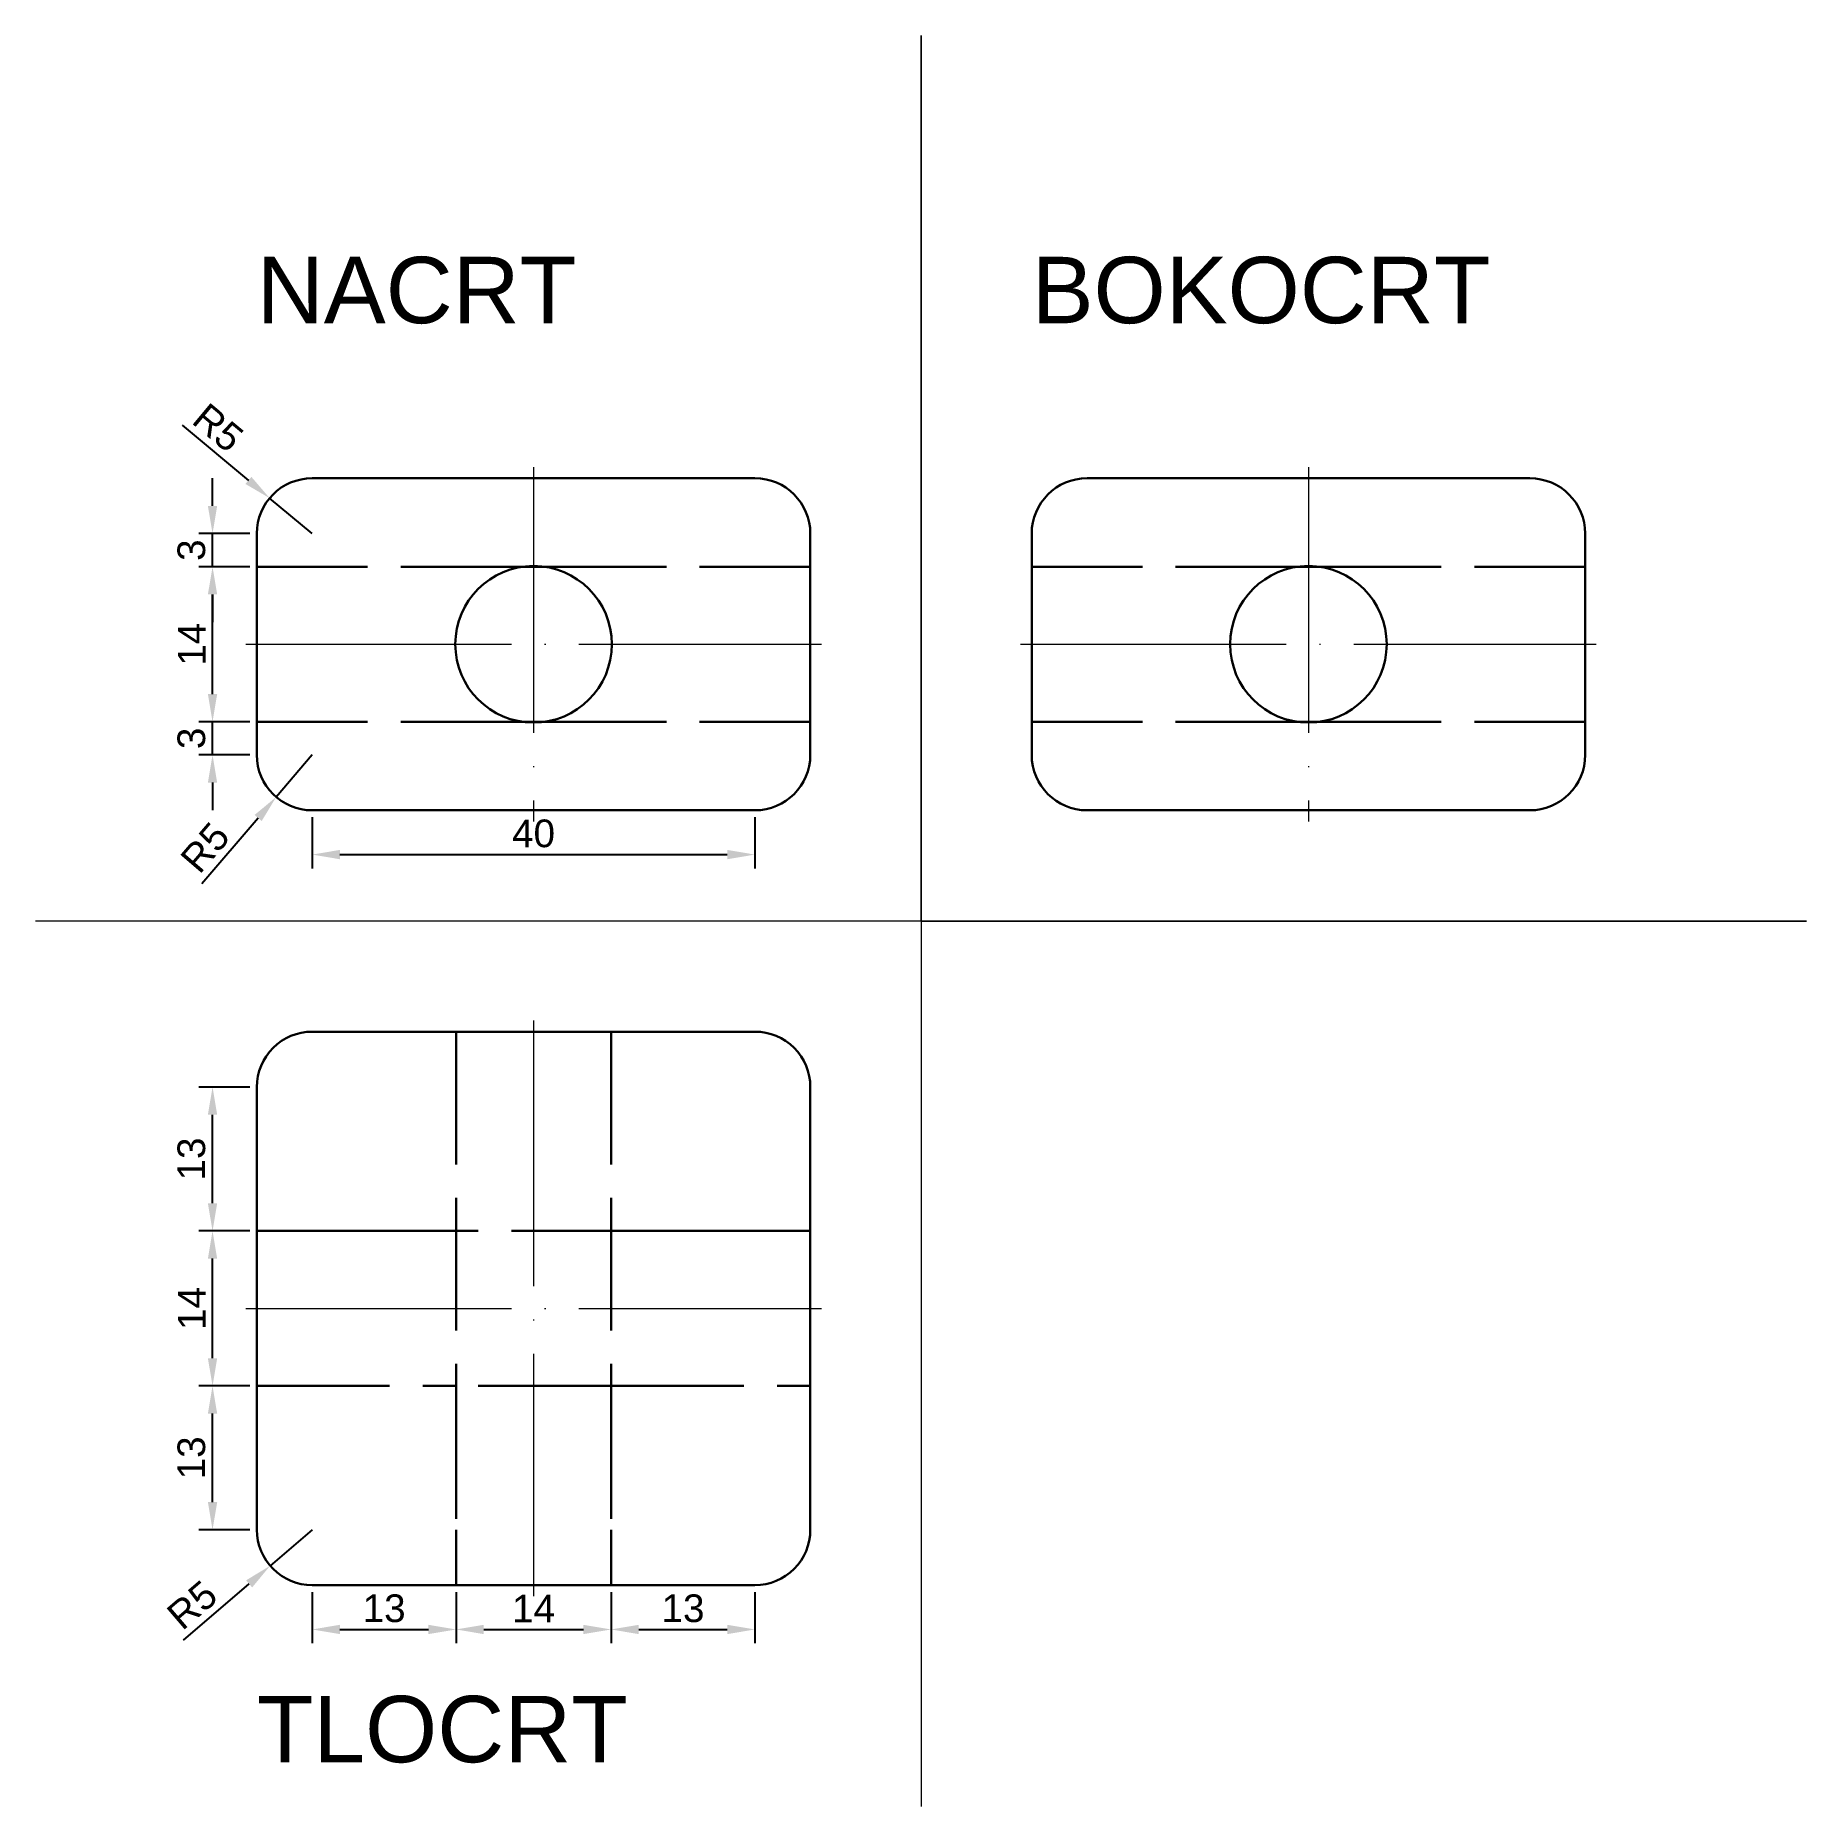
# Model space of a CAD drawing. Header units: millimetres. Extents: x 2150 to 2310, y 1170 to 1330.
import ezdxf

# ---------------------------------------------------------------- set-up
doc = ezdxf.new("R2010")
doc.units = ezdxf.units.MM
doc.linetypes.add('ACAD_ISO02W100', pattern=[15, 12, -3])
doc.linetypes.add('ACAD_ISO04W100', pattern=[30, 24, -3, 0, -3])
for name, color, linetype, lineweight in [('kote', 250, 'Continuous', 15), ('nevidljive', 250, 'ACAD_ISO02W100', 30), ('pomocne', 3, 'Continuous', 15), ('simetrale', 1, 'ACAD_ISO04W100', 15), ('vidljive', 250, 'Continuous', 30)]:
    doc.layers.add(name, color=color, linetype=linetype, lineweight=lineweight)
doc.styles.get("Standard").update_dxf_attribs({"font": 'arial.ttf'})
doc.dimstyles.new('ISO-25', dxfattribs={"dimtxt": 2.5, "dimasz": 2.5, "dimexe": 1.25, "dimexo": 0.625, "dimtad": 1, "dimtxsty": 'Standard', "dimcen": 2.5, "dimadec": 0, "dimazin": 0, "dimtfac": 1, "dimtmove": 0, "dimatfit": 3, "dimfxl": 1, "dimarcsym": 0})

# ---------------------------------------------------------------- blocks, each defined once
blk = doc.blocks.new('*D1')
at = {"layer": 'Defpoints', "color": 0, "transparency": 16777216}
for p in [(2175, 1260), (2215, 1260), (2215, 1256)]:
    blk.add_point(p, dxfattribs=at)
at = {"layer": 'kote', "color": 0, "lineweight": -2, "transparency": 16777216}
for p, q in [((2175, 1259.38), (2175, 1254.75)), ((2215, 1259.38), (2215, 1254.75)), ((2177.5, 1256), (2212.5, 1256))]:
    blk.add_line(p, q, dxfattribs=at)
at = {"layer": 'kote', "color": 0, "transparency": 16777216}
for points in [[(2177.5, 1256.42), (2177.5, 1255.58), (2175, 1256)], [(2212.5, 1256.42), (2212.5, 1255.58), (2215, 1256)]]:
    blk.add_solid(points, dxfattribs=at)
at = {"layer": 'kote', "color": 0, "transparency": 16777216, "insert": (2195, 1257.9), "char_height": 2.5, "attachment_point": 5}
blk.add_mtext('40', dxfattribs=at)
blk = doc.blocks.new('*D3')
at = {"layer": 'Defpoints', "color": 0, "transparency": 16777216}
for p in [(2166, 1268), (2170, 1268), (2170, 1265)]:
    blk.add_point(p, dxfattribs=at)
at = {"layer": 'kote', "color": 0, "lineweight": -2, "transparency": 16777216}
for p, q in [((2166, 1270.5), (2166, 1273)), ((2169.38, 1268), (2164.75, 1268)), ((2166, 1265), (2166, 1268)), ((2169.38, 1265), (2164.75, 1265)), ((2166, 1262.5), (2166, 1260))]:
    blk.add_line(p, q, dxfattribs=at)
at = {"layer": 'kote', "color": 0, "transparency": 16777216}
for points in [[(2165.58, 1270.5), (2166.42, 1270.5), (2166, 1268)], [(2165.58, 1262.5), (2166.42, 1262.5), (2166, 1265)]]:
    blk.add_solid(points, dxfattribs=at)
at = {"layer": 'kote', "color": 0, "transparency": 16777216, "insert": (2164.1, 1266.5), "char_height": 2.5, "attachment_point": 5, "rotation": 90}
blk.add_mtext('3', dxfattribs=at)
blk = doc.blocks.new('*D4')
at = {"layer": 'Defpoints', "color": 0, "transparency": 16777216}
for p in [(2166, 1282), (2170, 1282), (2170, 1268)]:
    blk.add_point(p, dxfattribs=at)
at = {"layer": 'kote', "color": 0, "lineweight": -2, "transparency": 16777216}
for p, q in [((2169.38, 1282), (2164.75, 1282)), ((2166, 1270.5), (2166, 1279.5)), ((2169.38, 1268), (2164.75, 1268))]:
    blk.add_line(p, q, dxfattribs=at)
at = {"layer": 'kote', "color": 0, "transparency": 16777216}
for points in [[(2165.58, 1279.5), (2166.42, 1279.5), (2166, 1282)], [(2165.58, 1270.5), (2166.42, 1270.5), (2166, 1268)]]:
    blk.add_solid(points, dxfattribs=at)
at = {"layer": 'kote', "color": 0, "transparency": 16777216, "insert": (2164.12, 1275), "char_height": 2.5, "attachment_point": 5, "rotation": 90}
blk.add_mtext('14', dxfattribs=at)
blk = doc.blocks.new('*D5')
at = {"layer": 'Defpoints', "color": 0, "transparency": 16777216}
for p in [(2166, 1285), (2170, 1285), (2170, 1282)]:
    blk.add_point(p, dxfattribs=at)
at = {"layer": 'kote', "color": 0, "lineweight": -2, "transparency": 16777216}
for p, q in [((2166, 1287.5), (2166, 1290)), ((2169.38, 1285), (2164.75, 1285)), ((2166, 1282), (2166, 1285)), ((2169.38, 1282), (2164.75, 1282)), ((2166, 1279.5), (2166, 1277))]:
    blk.add_line(p, q, dxfattribs=at)
at = {"layer": 'kote', "color": 0, "transparency": 16777216}
for points in [[(2165.58, 1287.5), (2166.42, 1287.5), (2166, 1285)], [(2165.58, 1279.5), (2166.42, 1279.5), (2166, 1282)]]:
    blk.add_solid(points, dxfattribs=at)
at = {"layer": 'kote', "color": 0, "transparency": 16777216, "insert": (2164.1, 1283.5), "char_height": 2.5, "attachment_point": 5, "rotation": 90}
blk.add_mtext('3', dxfattribs=at)
blk = doc.blocks.new('*D7')
at = {"layer": 'Defpoints', "color": 0, "transparency": 16777216}
for p in [(2171.16, 1288.2), (2175, 1285)]:
    blk.add_point(p, dxfattribs=at)
at = {"layer": 'kote', "color": 0, "lineweight": -2, "transparency": 16777216}
for p, q in [((2163.25, 1294.79), (2169.24, 1289.8)), ((2175, 1285), (2171.16, 1288.2))]:
    blk.add_line(p, q, dxfattribs=at)
at = {"layer": 'kote', "color": 0, "transparency": 16777216}
blk.add_solid([(2169.51, 1290.12), (2168.97, 1289.48), (2171.16, 1288.2)], dxfattribs=at)
at = {"layer": 'kote', "color": 0, "transparency": 16777216, "insert": (2166.5, 1294.56), "char_height": 2.5, "attachment_point": 5, "rotation": 320.1944}
blk.add_mtext('R5', dxfattribs=at)
blk = doc.blocks.new('*D8')
at = {"layer": 'Defpoints', "color": 0, "transparency": 16777216}
for p in [(2175, 1265), (2171.75, 1261.2)]:
    blk.add_point(p, dxfattribs=at)
at = {"layer": 'kote', "color": 0, "lineweight": -2, "transparency": 16777216}
for p, q in [((2175, 1265), (2171.75, 1261.2)), ((2165.04, 1253.38), (2170.12, 1259.31))]:
    blk.add_line(p, q, dxfattribs=at)
at = {"layer": 'kote', "color": 0, "transparency": 16777216}
blk.add_solid([(2169.8, 1259.58), (2170.44, 1259.03), (2171.75, 1261.2)], dxfattribs=at)
at = {"layer": 'kote', "color": 0, "transparency": 16777216, "insert": (2165.33, 1256.63), "char_height": 2.5, "attachment_point": 5, "rotation": 49.3987}
blk.add_mtext('R5', dxfattribs=at)
blk = doc.blocks.new('*D16')
at = {"layer": 'Defpoints', "color": 0, "transparency": 16777216}
for p in [(2175, 1195), (2171.2, 1191.75)]:
    blk.add_point(p, dxfattribs=at)
at = {"layer": 'kote', "color": 0, "lineweight": -2, "transparency": 16777216}
for p, q in [((2175, 1195), (2171.2, 1191.75)), ((2163.38, 1185.04), (2169.31, 1190.12))]:
    blk.add_line(p, q, dxfattribs=at)
at = {"layer": 'kote', "color": 0, "transparency": 16777216}
blk.add_solid([(2169.03, 1190.44), (2169.58, 1189.8), (2171.2, 1191.75)], dxfattribs=at)
at = {"layer": 'kote', "color": 0, "transparency": 16777216, "insert": (2164.16, 1188.21), "char_height": 2.5, "attachment_point": 5, "rotation": 40.6013}
blk.add_mtext('R5', dxfattribs=at)
blk = doc.blocks.new('*D18')
at = {"layer": 'Defpoints', "color": 0, "transparency": 16777216}
for p in [(2166, 1222), (2170, 1222), (2170, 1208)]:
    blk.add_point(p, dxfattribs=at)
at = {"layer": 'kote', "color": 0, "lineweight": -2, "transparency": 16777216}
for p, q in [((2169.38, 1222), (2164.75, 1222)), ((2166, 1210.5), (2166, 1219.5)), ((2169.38, 1208), (2164.75, 1208))]:
    blk.add_line(p, q, dxfattribs=at)
at = {"layer": 'kote', "color": 0, "transparency": 16777216}
for points in [[(2165.58, 1219.5), (2166.42, 1219.5), (2166, 1222)], [(2165.58, 1210.5), (2166.42, 1210.5), (2166, 1208)]]:
    blk.add_solid(points, dxfattribs=at)
at = {"layer": 'kote', "color": 0, "transparency": 16777216, "insert": (2164.12, 1215), "char_height": 2.5, "attachment_point": 5, "rotation": 90}
blk.add_mtext('14', dxfattribs=at)
blk = doc.blocks.new('*D20')
at = {"layer": 'Defpoints', "color": 0, "transparency": 16777216}
for p in [(2166, 1208), (2170, 1208), (2170, 1195)]:
    blk.add_point(p, dxfattribs=at)
at = {"layer": 'kote', "color": 0, "lineweight": -2, "transparency": 16777216}
for p, q in [((2169.38, 1208), (2164.75, 1208)), ((2166, 1197.5), (2166, 1205.5)), ((2169.38, 1195), (2164.75, 1195))]:
    blk.add_line(p, q, dxfattribs=at)
at = {"layer": 'kote', "color": 0, "transparency": 16777216}
for points in [[(2165.58, 1205.5), (2166.42, 1205.5), (2166, 1208)], [(2165.58, 1197.5), (2166.42, 1197.5), (2166, 1195)]]:
    blk.add_solid(points, dxfattribs=at)
at = {"layer": 'kote', "color": 0, "transparency": 16777216, "insert": (2164.1, 1201.5), "char_height": 2.5, "attachment_point": 5, "rotation": 90}
blk.add_mtext('13', dxfattribs=at)
blk = doc.blocks.new('*D33')
at = {"layer": 'Defpoints', "color": 0, "transparency": 16777216}
for p in [(2175, 1190), (2188, 1190), (2188, 1186)]:
    blk.add_point(p, dxfattribs=at)
at = {"layer": 'kote', "color": 0, "lineweight": -2, "transparency": 16777216}
for p, q in [((2175, 1189.38), (2175, 1184.75)), ((2188, 1189.38), (2188, 1184.75)), ((2177.5, 1186), (2185.5, 1186))]:
    blk.add_line(p, q, dxfattribs=at)
at = {"layer": 'kote', "color": 0, "transparency": 16777216}
for points in [[(2177.5, 1186.42), (2177.5, 1185.58), (2175, 1186)], [(2185.5, 1186.42), (2185.5, 1185.58), (2188, 1186)]]:
    blk.add_solid(points, dxfattribs=at)
at = {"layer": 'kote', "color": 0, "transparency": 16777216, "insert": (2181.5, 1187.9), "char_height": 2.5, "attachment_point": 5}
blk.add_mtext('13', dxfattribs=at)
blk = doc.blocks.new('*D34')
at = {"layer": 'Defpoints', "color": 0, "transparency": 16777216}
for p in [(2188, 1190), (2202, 1190), (2202, 1186)]:
    blk.add_point(p, dxfattribs=at)
at = {"layer": 'nevidljive', "color": 0, "lineweight": -2, "transparency": 16777216}
for p, q in [((2188, 1189.38), (2188, 1184.75)), ((2202, 1189.38), (2202, 1184.75)), ((2190.5, 1186), (2199.5, 1186))]:
    blk.add_line(p, q, dxfattribs=at)
at = {"layer": 'nevidljive', "color": 0, "transparency": 16777216}
for points in [[(2190.5, 1186.42), (2190.5, 1185.58), (2188, 1186)], [(2199.5, 1186.42), (2199.5, 1185.58), (2202, 1186)]]:
    blk.add_solid(points, dxfattribs=at)
at = {"layer": 'nevidljive', "color": 0, "transparency": 16777216, "insert": (2195, 1187.88), "char_height": 2.5, "attachment_point": 5}
blk.add_mtext('14', dxfattribs=at)
blk = doc.blocks.new('*D35')
at = {"layer": 'Defpoints', "color": 0, "transparency": 16777216}
for p in [(2166, 1235), (2170, 1235), (2170, 1222)]:
    blk.add_point(p, dxfattribs=at)
at = {"layer": 'nevidljive', "color": 0, "lineweight": -2, "transparency": 16777216}
for p, q in [((2169.38, 1235), (2164.75, 1235)), ((2166, 1224.5), (2166, 1232.5)), ((2169.38, 1222), (2164.75, 1222))]:
    blk.add_line(p, q, dxfattribs=at)
at = {"layer": 'nevidljive', "color": 0, "transparency": 16777216}
for points in [[(2165.58, 1232.5), (2166.42, 1232.5), (2166, 1235)], [(2165.58, 1224.5), (2166.42, 1224.5), (2166, 1222)]]:
    blk.add_solid(points, dxfattribs=at)
at = {"layer": 'nevidljive', "color": 0, "transparency": 16777216, "insert": (2164.1, 1228.5), "char_height": 2.5, "attachment_point": 5, "rotation": 90}
blk.add_mtext('13', dxfattribs=at)
blk = doc.blocks.new('*D36')
at = {"layer": 'Defpoints', "color": 0, "transparency": 16777216}
for p in [(2202, 1190), (2215, 1190), (2215, 1186)]:
    blk.add_point(p, dxfattribs=at)
at = {"layer": 'nevidljive', "color": 0, "lineweight": -2, "transparency": 16777216}
for p, q in [((2202, 1189.38), (2202, 1184.75)), ((2215, 1189.38), (2215, 1184.75)), ((2204.5, 1186), (2212.5, 1186))]:
    blk.add_line(p, q, dxfattribs=at)
at = {"layer": 'nevidljive', "color": 0, "transparency": 16777216}
for points in [[(2204.5, 1186.42), (2204.5, 1185.58), (2202, 1186)], [(2212.5, 1186.42), (2212.5, 1185.58), (2215, 1186)]]:
    blk.add_solid(points, dxfattribs=at)
at = {"layer": 'nevidljive', "color": 0, "transparency": 16777216, "insert": (2208.5, 1187.9), "char_height": 2.5, "attachment_point": 5}
blk.add_mtext('13', dxfattribs=at)

msp = doc.modelspace()

# ---------------------------------------------------------------- linework, layer by layer
at = {"layer": 'nevidljive'}
for p, q in [((2195, 1282), (2170, 1282)), ((2195, 1282), (2220, 1282)), ((2265, 1282), (2240, 1282)), ((2265, 1282), (2290, 1282)), ((2195, 1268), (2170, 1268)), ((2195, 1268), (2220, 1268)), ((2265, 1268), (2240, 1268)), ((2265, 1268), (2290, 1268)), ((2188, 1240), (2188, 1222)), ((2188, 1240), (2188, 1190)), ((2202, 1240), (2202, 1222)), ((2202, 1240), (2202, 1190)), ((2170, 1222), (2188, 1222)), ((2220, 1222), (2170, 1222)), ((2202, 1222), (2220, 1222)), ((2170, 1208), (2188, 1208)), ((2202, 1208), (2187, 1208)), ((2188, 1208), (2188, 1190)), ((2202, 1208), (2202, 1190)), ((2202, 1208), (2220, 1208))]:
    msp.add_line(p, q, dxfattribs=at)
at = {"layer": 'pomocne'}
for p, q in [((2230, 1250), (2230, 1330)), ((2230, 1330), (2230, 1170)), ((2310, 1250), (2150, 1250)), ((2230, 1250), (2310, 1250))]:
    msp.add_line(p, q, dxfattribs=at)
at = {"layer": 'simetrale'}
for p, q in [((2195, 1291), (2195, 1259)), ((2265, 1291), (2265, 1259)), ((2169, 1275), (2221, 1275)), ((2239, 1275), (2291, 1275)), ((2195, 1241), (2195, 1189)), ((2169, 1215), (2221, 1215))]:
    msp.add_line(p, q, dxfattribs=at)
at = {"layer": 'vidljive'}
for p, q in [((2215, 1290), (2175, 1290)), ((2285, 1290), (2245, 1290)), ((2170, 1285), (2170, 1265)), ((2220, 1265), (2220, 1285)), ((2240, 1285), (2240, 1265)), ((2290, 1265), (2290, 1285)), ((2215, 1260), (2175, 1260)), ((2285, 1260), (2245, 1260))]:
    msp.add_line(p, q, dxfattribs=at)
msp.add_lwpolyline([(2215, 1240), (2175, 1240, 0.4142135624), (2170, 1235), (2170, 1195, 0.4142135624), (2175, 1190), (2215, 1190, 0.4142135624), (2220, 1195), (2220, 1235, 0.4142135624)], format="xyb", close=True, dxfattribs=at)
for centre in [(2195, 1275), (2265, 1275)]:
    msp.add_circle(centre, 7.071068, dxfattribs=at)
for centre, start, end in [((2175, 1285), 90, 180), ((2215, 1285), 0, 90), ((2245, 1285), 90, 180), ((2285, 1285), 0, 90), ((2175, 1265), 180, 270), ((2215, 1265), 270, 0), ((2245, 1265), 180, 270), ((2285, 1265), 270, 0)]:
    msp.add_arc(centre, 5, start, end, dxfattribs=at)

# ---------------------------------------------------------------- texts
at = {"layer": 'vidljive', "char_height": 6, "attachment_point": 1}
for s, width, insert in [('NACRT', 50, (2170, 1310)), ('BOKOCRT', 60, (2240, 1310)), ('TLOCRT', 50, (2170, 1180))]:
    msp.add_mtext_dynamic_manual_height_columns(s, width=width, gutter_width=12.5, heights=[0], dxfattribs=dict(at, insert=insert))

# ---------------------------------------------------------------- dimensions: what is measured, and where the dimension line sits
at = {"layer": 'kote'}
for center, mpoint, picture, middle in [((2175, 1285), (2171.158894, 1288.200922), '*D7', (2166.495941, 1294.555167)), ((2175, 1265), (2171.746043, 1261.203717), '*D8', (2165.327654, 1256.629459)), ((2175, 1195), (2171.203717, 1191.746043), '*D16', (2164.161246, 1188.207236))]:
    dim = msp.add_radius_dim(center=center, mpoint=mpoint, dimstyle='ISO-25', dxfattribs=at)
    dim.commit()
    dim.dimension.update_dxf_attribs({"geometry": picture, "text_midpoint": middle})
for base, p1, p2, picture, middle in [((2166, 1285), (2170, 1282), (2170, 1285), '*D5', (2164.097715, 1283.5)), ((2166, 1282), (2170, 1268), (2170, 1282), '*D4', (2164.119884, 1275)), ((2166, 1268), (2170, 1265), (2170, 1268), '*D3', (2164.097715, 1266.5)), ((2166, 1222), (2170, 1208), (2170, 1222), '*D18', (2164.119884, 1215)), ((2166, 1208), (2170, 1195), (2170, 1208), '*D20', (2164.097715, 1201.5))]:
    dim = msp.add_linear_dim(base=base, p1=p1, p2=p2, angle=90, dimstyle='ISO-25', dxfattribs=at)
    dim.commit()
    dim.dimension.update_dxf_attribs({"geometry": picture, "text_midpoint": middle})
for base, p1, p2, picture, middle in [((2215, 1256), (2175, 1260), (2215, 1260), '*D1', (2195, 1257.901432)), ((2188, 1186), (2175, 1190), (2188, 1190), '*D33', (2181.5, 1187.902285))]:
    dim = msp.add_linear_dim(base=base, p1=p1, p2=p2, dimstyle='ISO-25', dxfattribs=at)
    dim.commit()
    dim.dimension.update_dxf_attribs({"geometry": picture, "text_midpoint": middle})
at = {"layer": 'nevidljive'}
dim = msp.add_linear_dim(base=(2166, 1235), p1=(2170, 1222), p2=(2170, 1235), angle=90, dimstyle='ISO-25', dxfattribs=at)
dim.commit()
dim.dimension.update_dxf_attribs({"geometry": '*D35', "text_midpoint": (2164.097715, 1228.5)})
for base, p1, p2, picture, middle in [((2202, 1186), (2188, 1190), (2202, 1190), '*D34', (2195, 1187.880116)), ((2215, 1186), (2202, 1190), (2215, 1190), '*D36', (2208.5, 1187.902285))]:
    dim = msp.add_linear_dim(base=base, p1=p1, p2=p2, dimstyle='ISO-25', dxfattribs=at)
    dim.commit()
    dim.dimension.update_dxf_attribs({"geometry": picture, "text_midpoint": middle})

doc.saveas('drawing.dxf')
